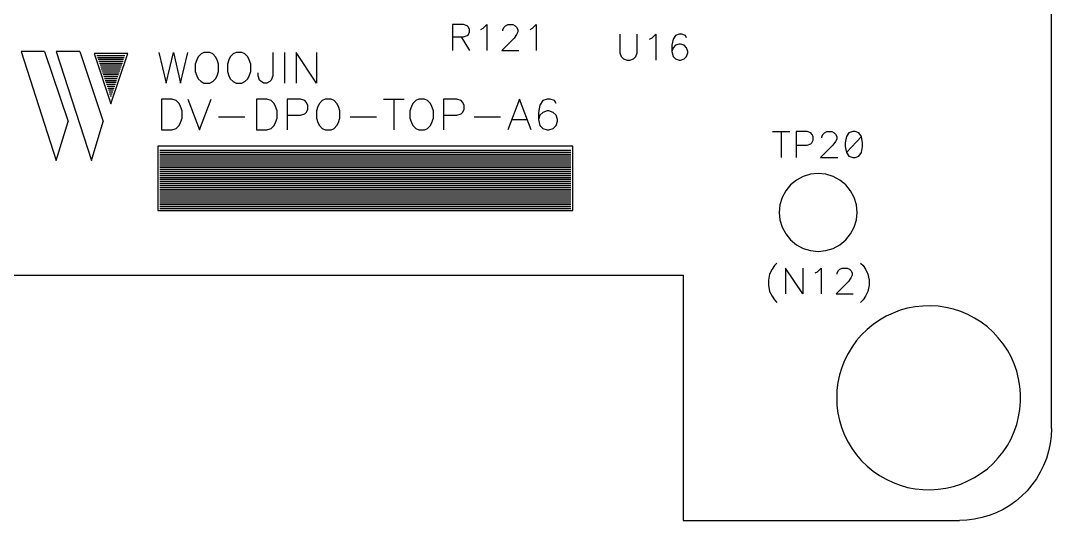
# Model space of a CAD drawing. Extents: x 295 to 953, y 10 to 290.
# Drawn here: x 764.3 to 851.7, y 71 to 113.4 of the extents above; entities that cross this region are included whole.
import ezdxf

# ---------------------------------------------------------------- set-up
doc = ezdxf.new("R2010")
doc.units = 0
doc.header["$LTSCALE"] = 5
doc.header["$MEASUREMENT"] = 0
doc.layers.add('DV-DPO-A6_TSK', color=14, linetype='CONTINUOUS')

msp = doc.modelspace()

# ---------------------------------------------------------------- linework, layer by layer
at = {"layer": 'DV-DPO-A6_TSK', "color": 7}
for p, q in [((851.678, 78.799), (851.678, 267.297)), ((801.844, 113.048), (800.906, 113.048)), ((800.906, 113.048), (800.906, 110.855)), ((802.161, 112.942), (801.844, 113.048)), ((802.266, 112.836), (802.161, 112.942)), ((802.365, 112.632), (802.266, 112.836)), ((803.31, 112.632), (803.515, 112.737)), ((803.515, 112.737), (803.832, 113.048)), ((803.832, 113.048), (803.832, 110.855)), ((805.192, 112.632), (805.291, 112.836)), ((805.291, 112.836), (805.397, 112.942)), ((805.397, 112.942), (805.608, 113.048)), ((805.608, 113.048), (806.024, 113.048)), ((806.024, 113.048), (806.235, 112.942)), ((806.235, 112.942), (806.341, 112.836)), ((806.341, 112.836), (806.44, 112.632)), ((807.49, 112.632), (807.695, 112.737)), ((807.695, 112.737), (808.012, 113.048)), ((808.012, 113.048), (808.012, 110.855)), ((800.906, 112.004), (801.844, 112.004)), ((801.639, 112.004), (802.365, 110.855)), ((801.844, 112.004), (802.161, 112.11)), ((802.161, 112.11), (802.266, 112.209)), ((802.266, 112.209), (802.365, 112.42)), ((802.365, 112.42), (802.365, 112.632)), ((806.13, 111.899), (805.086, 110.855)), ((805.192, 112.526), (805.192, 112.632)), ((806.341, 112.209), (806.13, 111.899)), ((806.44, 112.42), (806.341, 112.209)), ((806.44, 112.632), (806.44, 112.42)), ((815.098, 112.235), (815.098, 110.657)), ((816.564, 110.657), (816.564, 112.235)), ((817.614, 111.813), (817.825, 111.918)), ((817.825, 111.918), (818.136, 112.235)), ((818.136, 112.235), (818.136, 110.03)), ((819.813, 112.13), (819.609, 111.813)), ((820.13, 112.235), (819.813, 112.13)), ((820.342, 112.235), (820.13, 112.235)), ((820.652, 112.13), (820.342, 112.235)), ((820.758, 111.918), (820.652, 112.13)), ((819.609, 111.813), (819.503, 111.291)), ((819.503, 111.291), (819.503, 110.763)), ((819.609, 111.08), (819.503, 110.763)), ((819.813, 111.291), (819.609, 111.08)), ((820.13, 111.397), (819.813, 111.291)), ((820.236, 111.397), (820.13, 111.397)), ((820.546, 111.291), (820.236, 111.397)), ((820.758, 111.08), (820.546, 111.291)), ((820.863, 110.763), (820.758, 111.08)), ((764.359, 110.763), (767.331, 101.517)), ((764.359, 110.763), (767.331, 101.517)), ((766.341, 110.763), (764.359, 110.763)), ((766.341, 110.763), (764.359, 110.763)), ((766.341, 110.763), (768.322, 104.819)), ((766.341, 110.763), (768.322, 104.819)), ((767.331, 110.763), (770.303, 101.517)), ((767.331, 110.763), (770.303, 101.517)), ((769.312, 110.763), (767.331, 110.763)), ((769.312, 110.763), (767.331, 110.763)), ((769.312, 110.763), (771.294, 104.819)), ((769.312, 110.763), (771.294, 104.819)), ((773.381, 110.598), (770.534, 110.598)), ((770.534, 110.598), (771.954, 106.331)), ((773.381, 110.598), (770.534, 110.598)), ((770.534, 110.598), (771.954, 106.331)), ((770.765, 110.432), (773.149, 110.432)), ((770.765, 110.432), (773.149, 110.432)), ((770.818, 110.267), (773.09, 110.267)), ((770.818, 110.267), (773.09, 110.267)), ((770.871, 110.102), (773.037, 110.102)), ((770.871, 110.102), (773.037, 110.102)), ((771.954, 106.331), (773.381, 110.598)), ((771.954, 106.331), (773.381, 110.598)), ((776.009, 110.683), (776.63, 108.081)), ((776.63, 108.081), (777.25, 110.683)), ((777.25, 110.683), (777.865, 108.081)), ((777.865, 108.081), (778.485, 110.683)), ((779.351, 110.314), (779.232, 110.063)), ((779.601, 110.558), (779.351, 110.314)), ((779.846, 110.683), (779.601, 110.558)), ((780.341, 110.683), (779.846, 110.683)), ((780.592, 110.558), (780.341, 110.683)), ((780.836, 110.314), (780.592, 110.558)), ((780.962, 110.063), (780.836, 110.314)), ((782.078, 110.314), (781.953, 110.063)), ((782.322, 110.558), (782.078, 110.314)), ((782.573, 110.683), (782.322, 110.558)), ((783.069, 110.683), (782.573, 110.683)), ((783.313, 110.558), (783.069, 110.683)), ((783.564, 110.314), (783.313, 110.558)), ((783.689, 110.063), (783.564, 110.314)), ((785.671, 110.683), (785.671, 108.702)), ((786.661, 110.683), (786.661, 108.081)), ((789.382, 108.081), (787.652, 110.683)), ((787.652, 110.683), (787.652, 108.081)), ((789.382, 110.683), (789.382, 108.081)), ((805.086, 110.855), (806.546, 110.855)), ((815.098, 110.657), (815.204, 110.347)), ((815.204, 110.347), (815.408, 110.135)), ((815.408, 110.135), (815.725, 110.03)), ((815.937, 110.03), (816.247, 110.135)), ((816.247, 110.135), (816.458, 110.347)), ((816.458, 110.347), (816.564, 110.657)), ((819.503, 110.763), (819.609, 110.347)), ((819.609, 110.347), (819.813, 110.135)), ((819.813, 110.135), (820.13, 110.03)), ((820.236, 110.03), (820.546, 110.135)), ((820.546, 110.135), (820.758, 110.347)), ((820.758, 110.347), (820.863, 110.657)), ((820.863, 110.657), (820.863, 110.763)), ((770.93, 109.944), (772.984, 109.944)), ((770.93, 109.944), (772.984, 109.944)), ((770.983, 109.779), (772.931, 109.779)), ((770.983, 109.779), (772.931, 109.779)), ((771.036, 109.62), (772.879, 109.62)), ((771.036, 109.62), (772.879, 109.62)), ((771.089, 109.455), (772.819, 109.455)), ((771.089, 109.455), (772.819, 109.455)), ((771.142, 109.29), (772.766, 109.29)), ((771.142, 109.29), (772.766, 109.29)), ((779.232, 110.063), (779.106, 109.693)), ((779.106, 109.693), (779.106, 109.072)), ((781.087, 109.693), (780.962, 110.063)), ((781.087, 109.072), (781.087, 109.693)), ((781.953, 110.063), (781.827, 109.693)), ((781.827, 109.693), (781.827, 109.072)), ((783.808, 109.693), (783.689, 110.063)), ((783.808, 109.072), (783.808, 109.693)), ((815.725, 110.03), (815.937, 110.03)), ((820.13, 110.03), (820.236, 110.03)), ((771.201, 109.131), (772.714, 109.131)), ((771.201, 109.131), (772.714, 109.131)), ((771.254, 108.966), (772.661, 108.966)), ((771.254, 108.966), (772.661, 108.966)), ((771.307, 108.808), (772.608, 108.808)), ((771.307, 108.808), (772.608, 108.808)), ((771.36, 108.643), (772.555, 108.643)), ((771.36, 108.643), (772.555, 108.643)), ((771.413, 108.478), (772.496, 108.478)), ((771.413, 108.478), (772.496, 108.478)), ((779.106, 109.072), (779.232, 108.702)), ((779.232, 108.702), (779.351, 108.451)), ((779.351, 108.451), (779.601, 108.207)), ((780.592, 108.207), (780.836, 108.451)), ((780.836, 108.451), (780.962, 108.702)), ((780.962, 108.702), (781.087, 109.072)), ((781.827, 109.072), (781.953, 108.702)), ((781.953, 108.702), (782.078, 108.451)), ((782.078, 108.451), (782.322, 108.207)), ((783.313, 108.207), (783.564, 108.451)), ((783.564, 108.451), (783.689, 108.702)), ((783.689, 108.702), (783.808, 109.072)), ((784.429, 108.702), (784.429, 108.947)), ((784.554, 108.332), (784.429, 108.702)), ((785.671, 108.702), (785.545, 108.332)), ((771.472, 108.319), (772.443, 108.319)), ((771.472, 108.319), (772.443, 108.319)), ((771.525, 108.154), (772.39, 108.154)), ((771.525, 108.154), (772.39, 108.154)), ((771.578, 107.996), (772.337, 107.996)), ((771.578, 107.996), (772.337, 107.996)), ((771.63, 107.831), (772.284, 107.831)), ((771.63, 107.831), (772.284, 107.831)), ((771.683, 107.665), (772.225, 107.665)), ((771.683, 107.665), (772.225, 107.665)), ((771.743, 107.507), (772.172, 107.507)), ((771.743, 107.507), (772.172, 107.507)), ((779.601, 108.207), (779.846, 108.081)), ((779.846, 108.081), (780.341, 108.081)), ((780.341, 108.081), (780.592, 108.207)), ((782.322, 108.207), (782.573, 108.081)), ((782.573, 108.081), (783.069, 108.081)), ((783.069, 108.081), (783.313, 108.207)), ((784.68, 108.207), (784.554, 108.332)), ((784.924, 108.081), (784.68, 108.207)), ((785.175, 108.081), (784.924, 108.081)), ((785.42, 108.207), (785.175, 108.081)), ((785.545, 108.332), (785.42, 108.207)), ((771.796, 107.342), (772.119, 107.342)), ((771.796, 107.342), (772.119, 107.342)), ((771.848, 107.183), (772.066, 107.183)), ((771.848, 107.183), (772.066, 107.183)), ((771.901, 107.018), (772.014, 107.018)), ((771.901, 107.018), (772.014, 107.018)), ((776.253, 106.721), (776.253, 104.119)), ((777.125, 106.721), (776.253, 106.721)), ((777.495, 106.596), (777.125, 106.721)), ((778.485, 106.721), (779.476, 104.119)), ((779.476, 104.119), (780.467, 106.721)), ((784.304, 106.721), (784.304, 104.119)), ((785.169, 106.721), (784.304, 106.721)), ((785.545, 106.596), (785.169, 106.721)), ((788.022, 106.721), (786.906, 106.721)), ((786.906, 106.721), (786.906, 104.119)), ((788.391, 106.596), (788.022, 106.721)), ((790.122, 106.721), (789.877, 106.596)), ((790.617, 106.721), (790.122, 106.721)), ((790.868, 106.596), (790.617, 106.721)), ((795.075, 106.721), (796.812, 106.721)), ((795.946, 106.721), (795.946, 104.119)), ((798.046, 106.721), (797.802, 106.596)), ((798.542, 106.721), (798.046, 106.721)), ((798.793, 106.596), (798.542, 106.721)), ((801.269, 106.721), (800.153, 106.721)), ((800.153, 106.721), (800.153, 104.119)), ((801.639, 106.596), (801.269, 106.721)), ((806.592, 106.721), (805.601, 104.119)), ((807.583, 104.119), (806.592, 106.721)), ((808.943, 106.721), (808.573, 106.596)), ((809.194, 106.721), (808.943, 106.721)), ((809.564, 106.596), (809.194, 106.721)), ((777.739, 106.351), (777.495, 106.596)), ((777.865, 106.1), (777.739, 106.351)), ((777.99, 105.73), (777.865, 106.1)), ((777.99, 105.11), (777.99, 105.73)), ((785.789, 106.351), (785.545, 106.596)), ((785.915, 106.1), (785.789, 106.351)), ((786.04, 105.73), (785.915, 106.1)), ((786.04, 105.11), (786.04, 105.73)), ((788.517, 106.477), (788.391, 106.596)), ((788.636, 106.226), (788.517, 106.477)), ((788.517, 105.605), (788.636, 105.856)), ((788.636, 105.856), (788.636, 106.226)), ((789.507, 106.1), (789.382, 105.73)), ((789.382, 105.73), (789.382, 105.11)), ((789.626, 106.351), (789.507, 106.1)), ((789.877, 106.596), (789.626, 106.351)), ((791.112, 106.351), (790.868, 106.596)), ((791.238, 106.1), (791.112, 106.351)), ((791.363, 105.73), (791.238, 106.1)), ((791.363, 105.11), (791.363, 105.73)), ((797.432, 106.1), (797.307, 105.73)), ((797.307, 105.73), (797.307, 105.11)), ((797.551, 106.351), (797.432, 106.1)), ((797.802, 106.596), (797.551, 106.351)), ((799.037, 106.351), (798.793, 106.596)), ((799.163, 106.1), (799.037, 106.351)), ((799.288, 105.73), (799.163, 106.1)), ((799.288, 105.11), (799.288, 105.73)), ((801.765, 106.477), (801.639, 106.596)), ((801.89, 106.226), (801.765, 106.477)), ((801.765, 105.605), (801.89, 105.856)), ((801.89, 105.856), (801.89, 106.226)), ((808.329, 106.226), (808.203, 105.605)), ((808.573, 106.596), (808.329, 106.226)), ((808.943, 105.73), (808.573, 105.605)), ((809.069, 105.73), (808.943, 105.73)), ((809.438, 105.605), (809.069, 105.73)), ((809.689, 106.351), (809.564, 106.596)), ((777.865, 104.74), (777.99, 105.11)), ((781.087, 105.235), (783.313, 105.235)), ((785.915, 104.74), (786.04, 105.11)), ((786.906, 105.361), (788.022, 105.361)), ((788.022, 105.361), (788.391, 105.486)), ((788.391, 105.486), (788.517, 105.605)), ((789.382, 105.11), (789.507, 104.74)), ((791.238, 104.74), (791.363, 105.11)), ((792.228, 105.235), (794.46, 105.235)), ((797.307, 105.11), (797.432, 104.74)), ((799.163, 104.74), (799.288, 105.11)), ((800.153, 105.361), (801.269, 105.361)), ((801.269, 105.361), (801.639, 105.486)), ((801.639, 105.486), (801.765, 105.605)), ((802.755, 105.235), (804.981, 105.235)), ((805.971, 104.991), (807.213, 104.991)), ((808.203, 105.605), (808.203, 104.991)), ((808.329, 105.361), (808.203, 104.991)), ((808.203, 104.991), (808.329, 104.495)), ((808.573, 105.605), (808.329, 105.361)), ((809.689, 105.361), (809.438, 105.605)), ((809.815, 104.991), (809.689, 105.361)), ((809.689, 104.495), (809.815, 104.865)), ((809.815, 104.865), (809.815, 104.991)), ((767.331, 101.517), (768.322, 104.819)), ((767.331, 101.517), (768.322, 104.819)), ((770.303, 101.517), (771.294, 104.819)), ((770.303, 101.517), (771.294, 104.819)), ((776.253, 104.119), (777.125, 104.119)), ((777.125, 104.119), (777.495, 104.245)), ((777.495, 104.245), (777.739, 104.495)), ((777.739, 104.495), (777.865, 104.74)), ((784.304, 104.119), (785.169, 104.119)), ((785.169, 104.119), (785.545, 104.245)), ((785.545, 104.245), (785.789, 104.495)), ((785.789, 104.495), (785.915, 104.74)), ((789.507, 104.74), (789.626, 104.495)), ((789.626, 104.495), (789.877, 104.245)), ((789.877, 104.245), (790.122, 104.119)), ((790.122, 104.119), (790.617, 104.119)), ((790.617, 104.119), (790.868, 104.245)), ((790.868, 104.245), (791.112, 104.495)), ((791.112, 104.495), (791.238, 104.74)), ((797.432, 104.74), (797.551, 104.495)), ((797.551, 104.495), (797.802, 104.245)), ((797.802, 104.245), (798.046, 104.119)), ((798.046, 104.119), (798.542, 104.119)), ((798.542, 104.119), (798.793, 104.245)), ((798.793, 104.245), (799.037, 104.495)), ((799.037, 104.495), (799.163, 104.74)), ((808.329, 104.495), (808.573, 104.245)), ((808.573, 104.245), (808.943, 104.119)), ((808.943, 104.119), (809.069, 104.119)), ((809.069, 104.119), (809.438, 104.245)), ((809.438, 104.245), (809.689, 104.495)), ((828.042, 103.967), (829.501, 103.967)), ((828.775, 103.967), (828.775, 101.775)), ((830.967, 103.967), (830.03, 103.967)), ((830.03, 103.967), (830.03, 101.775)), ((831.284, 103.862), (830.967, 103.967)), ((831.383, 103.762), (831.284, 103.862)), ((831.489, 103.551), (831.383, 103.762)), ((831.383, 103.029), (831.489, 103.234)), ((831.489, 103.234), (831.489, 103.551)), ((832.222, 103.551), (832.328, 103.762)), ((832.222, 103.445), (832.222, 103.551)), ((832.328, 103.762), (832.433, 103.862)), ((832.433, 103.862), (832.638, 103.967)), ((832.638, 103.967), (833.061, 103.967)), ((833.061, 103.967), (833.266, 103.862)), ((833.371, 103.135), (833.16, 102.818)), ((833.266, 103.862), (833.371, 103.762)), ((833.371, 103.762), (833.477, 103.551)), ((833.477, 103.34), (833.371, 103.135)), ((833.477, 103.551), (833.477, 103.34)), ((834.316, 103.551), (834.21, 103.029)), ((834.52, 103.862), (834.316, 103.551)), ((835.57, 103.551), (834.316, 102.191)), ((834.837, 103.967), (834.52, 103.862)), ((835.042, 103.967), (834.837, 103.967)), ((835.359, 103.862), (835.042, 103.967)), ((835.57, 103.551), (835.359, 103.862)), ((835.669, 103.029), (835.57, 103.551)), ((811.109, 102.732), (775.943, 102.732)), ((775.943, 102.732), (775.943, 97.284)), ((776.108, 102.402), (810.944, 102.402)), ((776.108, 102.237), (810.944, 102.237)), ((811.109, 97.284), (811.109, 102.732)), ((830.03, 102.818), (830.967, 102.818)), ((830.967, 102.818), (831.284, 102.924)), ((831.284, 102.924), (831.383, 103.029)), ((833.16, 102.818), (832.117, 101.775)), ((834.21, 103.029), (834.21, 102.712)), ((834.21, 102.712), (834.316, 102.191)), ((835.57, 102.191), (835.669, 102.712)), ((835.669, 102.712), (835.669, 103.029)), ((776.108, 102.072), (810.944, 102.072)), ((776.108, 101.907), (810.944, 101.907)), ((776.108, 101.742), (810.944, 101.742)), ((776.108, 101.577), (810.944, 101.577)), ((776.108, 101.411), (810.944, 101.411)), ((832.117, 101.775), (833.583, 101.775)), ((834.316, 102.191), (834.52, 101.88)), ((834.52, 101.88), (834.837, 101.775)), ((834.837, 101.775), (835.042, 101.775)), ((835.042, 101.775), (835.359, 101.88)), ((835.359, 101.88), (835.57, 102.191)), ((776.108, 101.246), (810.944, 101.246)), ((776.108, 101.081), (810.944, 101.081)), ((776.108, 100.916), (810.944, 100.916)), ((776.108, 100.751), (810.944, 100.751)), ((776.108, 100.586), (810.944, 100.586)), ((776.108, 100.421), (810.944, 100.421)), ((776.108, 100.256), (810.944, 100.256)), ((776.108, 100.091), (810.944, 100.091)), ((776.108, 99.926), (810.944, 99.926)), ((776.108, 99.76), (810.944, 99.76)), ((830.076, 99.866), (829.574, 99.457)), ((830.644, 100.17), (830.076, 99.866)), ((831.265, 100.361), (830.644, 100.17)), ((831.912, 100.421), (831.265, 100.361)), ((832.552, 100.361), (831.912, 100.421)), ((833.173, 100.17), (832.552, 100.361)), ((833.741, 99.866), (833.173, 100.17)), ((834.243, 99.457), (833.741, 99.866)), ((776.108, 99.595), (810.944, 99.595)), ((776.108, 99.43), (810.944, 99.43)), ((776.108, 99.265), (810.944, 99.265)), ((776.108, 99.1), (810.944, 99.1)), ((776.108, 98.935), (810.944, 98.935)), ((776.108, 98.77), (810.944, 98.77)), ((829.165, 98.955), (828.861, 98.387)), ((829.574, 99.457), (829.165, 98.955)), ((834.652, 98.955), (834.243, 99.457)), ((834.956, 98.387), (834.652, 98.955)), ((776.108, 98.605), (810.944, 98.605)), ((776.108, 98.44), (810.944, 98.44)), ((776.108, 98.275), (810.944, 98.275)), ((776.108, 98.109), (810.944, 98.109)), ((776.108, 97.944), (810.944, 97.944)), ((828.861, 98.387), (828.669, 97.766)), ((835.148, 97.766), (834.956, 98.387)), ((775.943, 97.284), (811.109, 97.284)), ((776.108, 97.779), (810.944, 97.779)), ((776.108, 97.614), (810.944, 97.614)), ((776.108, 97.449), (810.944, 97.449)), ((828.669, 97.766), (828.61, 97.119)), ((828.61, 97.119), (828.669, 96.478)), ((835.214, 97.119), (835.148, 97.766)), ((835.148, 96.478), (835.214, 97.119)), ((828.669, 96.478), (828.861, 95.857)), ((834.956, 95.857), (835.148, 96.478)), ((828.861, 95.857), (829.165, 95.29)), ((829.165, 95.29), (829.574, 94.788)), ((834.243, 94.788), (834.652, 95.29)), ((834.652, 95.29), (834.956, 95.857)), ((829.574, 94.788), (830.076, 94.378)), ((830.076, 94.378), (830.644, 94.068)), ((833.173, 94.068), (833.741, 94.378)), ((833.741, 94.378), (834.243, 94.788)), ((830.644, 94.068), (831.265, 93.883)), ((831.265, 93.883), (831.912, 93.817)), ((831.912, 93.817), (832.552, 93.883)), ((832.552, 93.883), (833.173, 94.068)), ((828.412, 92.826), (828.207, 92.615)), ((835.511, 92.826), (835.716, 92.615)), ((763.276, 91.796), (820.474, 91.796)), ((820.474, 91.796), (820.474, 71)), ((827.784, 91.882), (827.685, 91.36)), ((827.996, 92.305), (827.784, 91.882)), ((828.207, 92.615), (827.996, 92.305)), ((830.604, 90.218), (829.145, 92.404)), ((829.145, 92.404), (829.145, 90.218)), ((830.604, 92.404), (830.604, 90.218)), ((831.648, 91.988), (831.859, 92.093)), ((831.859, 92.093), (832.169, 92.404)), ((832.169, 92.404), (832.169, 90.218)), ((833.523, 91.988), (833.629, 92.199)), ((833.523, 91.882), (833.523, 91.988)), ((833.629, 92.199), (833.734, 92.305)), ((833.734, 92.305), (833.946, 92.404)), ((833.946, 92.404), (834.362, 92.404)), ((834.362, 92.404), (834.567, 92.305)), ((834.567, 92.305), (834.672, 92.199)), ((834.672, 92.199), (834.778, 91.988)), ((834.778, 91.783), (834.672, 91.571)), ((834.778, 91.988), (834.778, 91.783)), ((835.716, 92.615), (835.927, 92.305)), ((835.927, 92.305), (836.132, 91.882)), ((836.132, 91.882), (836.237, 91.36)), ((827.685, 91.36), (827.685, 90.944)), ((827.685, 90.944), (827.784, 90.422)), ((834.468, 91.261), (833.424, 90.218)), ((834.672, 91.571), (834.468, 91.261)), ((836.237, 90.944), (836.132, 90.422)), ((836.237, 91.36), (836.237, 90.944)), ((827.784, 90.422), (827.996, 90.006)), ((827.996, 90.006), (828.207, 89.696)), ((833.424, 90.218), (834.884, 90.218)), ((835.927, 90.006), (835.716, 89.696)), ((836.132, 90.422), (835.927, 90.006)), ((828.207, 89.696), (828.412, 89.485)), ((835.716, 89.696), (835.511, 89.485)), ((840.788, 89.181), (840.134, 89.115)), ((841.441, 89.194), (840.788, 89.181)), ((842.089, 89.154), (841.441, 89.194)), ((842.736, 89.062), (842.089, 89.154)), ((837.664, 88.309), (837.096, 87.985)), ((838.252, 88.586), (837.664, 88.309)), ((838.866, 88.818), (838.252, 88.586)), ((839.493, 88.989), (838.866, 88.818)), ((840.134, 89.115), (839.493, 88.989)), ((843.37, 88.91), (842.736, 89.062)), ((843.997, 88.705), (843.37, 88.91)), ((844.598, 88.454), (843.997, 88.705)), ((845.173, 88.151), (844.598, 88.454)), ((836.561, 87.609), (836.052, 87.193)), ((837.096, 87.985), (836.561, 87.609)), ((845.727, 87.801), (845.173, 88.151)), ((846.249, 87.404), (845.727, 87.801)), ((846.731, 86.968), (846.249, 87.404)), ((835.59, 86.737), (835.161, 86.242)), ((836.052, 87.193), (835.59, 86.737)), ((847.18, 86.493), (846.731, 86.968)), ((834.778, 85.714), (834.441, 85.152)), ((835.161, 86.242), (834.778, 85.714)), ((847.583, 85.984), (847.18, 86.493)), ((847.946, 85.436), (847.583, 85.984)), ((834.441, 85.152), (834.151, 84.571)), ((848.263, 84.868), (847.946, 85.436)), ((848.527, 84.267), (848.263, 84.868)), ((833.906, 83.964), (833.721, 83.336)), ((834.151, 84.571), (833.906, 83.964)), ((848.745, 83.653), (848.527, 84.267)), ((833.721, 83.336), (833.583, 82.696)), ((848.904, 83.019), (848.745, 83.653)), ((849.016, 82.372), (848.904, 83.019)), ((833.583, 82.696), (833.503, 82.048)), ((849.069, 81.725), (849.016, 82.372)), ((833.503, 82.048), (833.477, 81.395)), ((833.477, 81.395), (833.503, 80.748)), ((849.069, 81.071), (849.069, 81.725)), ((833.503, 80.748), (833.583, 80.094)), ((848.904, 79.777), (849.016, 80.417)), ((849.016, 80.417), (849.069, 81.071)), ((833.583, 80.094), (833.721, 79.46)), ((848.745, 79.143), (848.904, 79.777)), ((833.721, 79.46), (833.906, 78.832)), ((833.906, 78.832), (834.151, 78.225)), ((848.527, 78.529), (848.745, 79.143)), ((851.678, 78.799), (851.651, 78.152)), ((834.151, 78.225), (834.441, 77.637)), ((847.946, 77.36), (848.263, 77.928)), ((848.263, 77.928), (848.527, 78.529)), ((851.651, 78.152), (851.572, 77.512)), ((834.441, 77.637), (834.778, 77.082)), ((834.778, 77.082), (835.161, 76.554)), ((847.583, 76.812), (847.946, 77.36)), ((851.572, 77.512), (851.433, 76.884)), ((835.161, 76.554), (835.59, 76.059)), ((835.59, 76.059), (836.052, 75.603)), ((846.731, 75.828), (847.18, 76.303)), ((847.18, 76.303), (847.583, 76.812)), ((851.255, 76.263), (851.017, 75.662)), ((851.433, 76.884), (851.255, 76.263)), ((836.052, 75.603), (836.561, 75.187)), ((836.561, 75.187), (837.096, 74.811)), ((845.727, 74.995), (846.249, 75.385)), ((846.249, 75.385), (846.731, 75.828)), ((851.017, 75.662), (850.733, 75.088)), ((837.096, 74.811), (837.664, 74.487)), ((837.664, 74.487), (838.252, 74.21)), ((843.997, 74.084), (844.598, 74.342)), ((844.598, 74.342), (845.173, 74.645)), ((845.173, 74.645), (845.727, 74.995)), ((850.403, 74.533), (850.033, 74.005)), ((850.733, 75.088), (850.403, 74.533)), ((838.252, 74.21), (838.866, 73.978)), ((838.866, 73.978), (839.493, 73.8)), ((839.493, 73.8), (840.134, 73.681)), ((840.134, 73.681), (840.788, 73.615)), ((840.788, 73.615), (841.441, 73.602)), ((841.441, 73.602), (842.089, 73.642)), ((842.089, 73.642), (842.736, 73.734)), ((842.736, 73.734), (843.37, 73.886)), ((843.37, 73.886), (843.997, 74.084)), ((849.611, 73.516), (849.155, 73.06)), ((850.033, 74.005), (849.611, 73.516)), ((848.666, 72.644), (848.144, 72.268)), ((849.155, 73.06), (848.666, 72.644)), ((847.009, 71.654), (846.408, 71.423)), ((847.59, 71.938), (847.009, 71.654)), ((848.144, 72.268), (847.59, 71.938)), ((820.474, 71), (843.878, 71)), ((844.519, 71.026), (843.878, 71)), ((845.159, 71.106), (844.519, 71.026)), ((845.787, 71.238), (845.159, 71.106)), ((846.408, 71.423), (845.787, 71.238))]:
    msp.add_line(p, q, dxfattribs=at)

doc.saveas('drawing.dxf')
